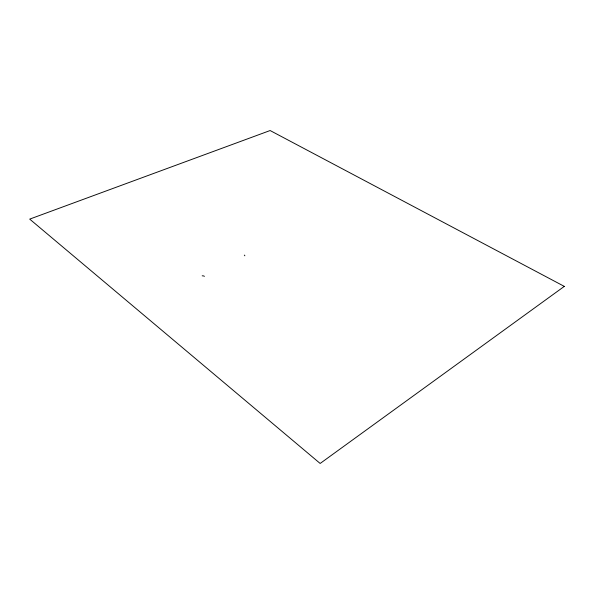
<?xml version="1.0" encoding="UTF-8"?>
<svg xmlns="http://www.w3.org/2000/svg" width="594" height="594" viewBox="0 0 594 594"><rect width="100%" height="100%" fill="white"/><g stroke="black" fill="none" stroke-linecap="round" stroke-linejoin="round"><path stroke-width="0.89" d="M244.312 255.101A2.317 1.329 1 0 1 244.847 255.814M202.19 275.839A2.421 1.433 -1.2 0 1 204.433 276.344M564.3 286.382L320.159 463.461L29.7 219.112L270.122 130.539L564.3 286.382"/></g></svg>
